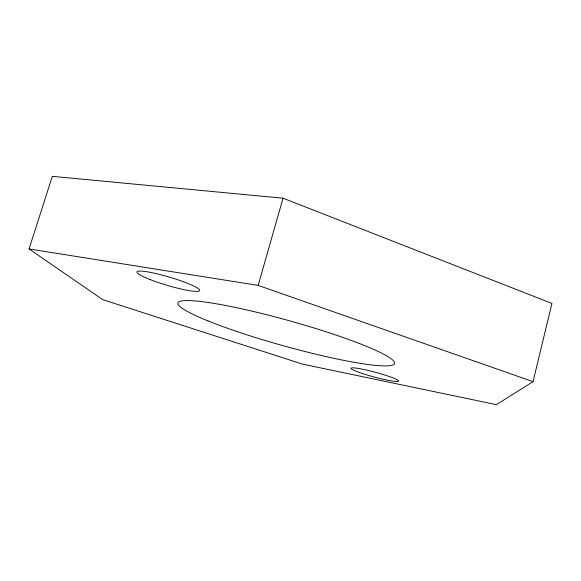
<?xml version="1.0" encoding="UTF-8"?>
<svg xmlns="http://www.w3.org/2000/svg" width="581" height="581" viewBox="0 0 581 581"><rect width="100%" height="100%" fill="white"/><g stroke="black" fill="none" stroke-linecap="round" stroke-linejoin="round"><path stroke-width="0.87" d="M533.038 381.644L551.95 303.435L283.041 198.208L52.312 176.341L29.05 248.944L102.648 299.6L302.686 364.171L496.385 404.659L533.038 381.644L258.167 285.402L29.05 248.944M258.167 285.402L283.041 198.208M150.087 279.548A32.732 4.263 16.5 0 0 199.581 290.754A32.732 4.263 16.5 0 0 155.294 273.404A32.732 4.263 16.5 0 0 150.087 279.548M362.362 373.489A24.649 2.44 15.1 0 0 398.624 381.078A24.649 2.44 15.1 0 0 363.481 369.414A24.649 2.44 15.1 0 0 362.362 373.489M208.042 320.923A112.453 12.847 15.6 0 0 390.345 365.609A112.453 12.847 15.6 0 0 260.528 313.195A112.453 12.847 15.6 0 0 208.042 320.923"/></g></svg>
